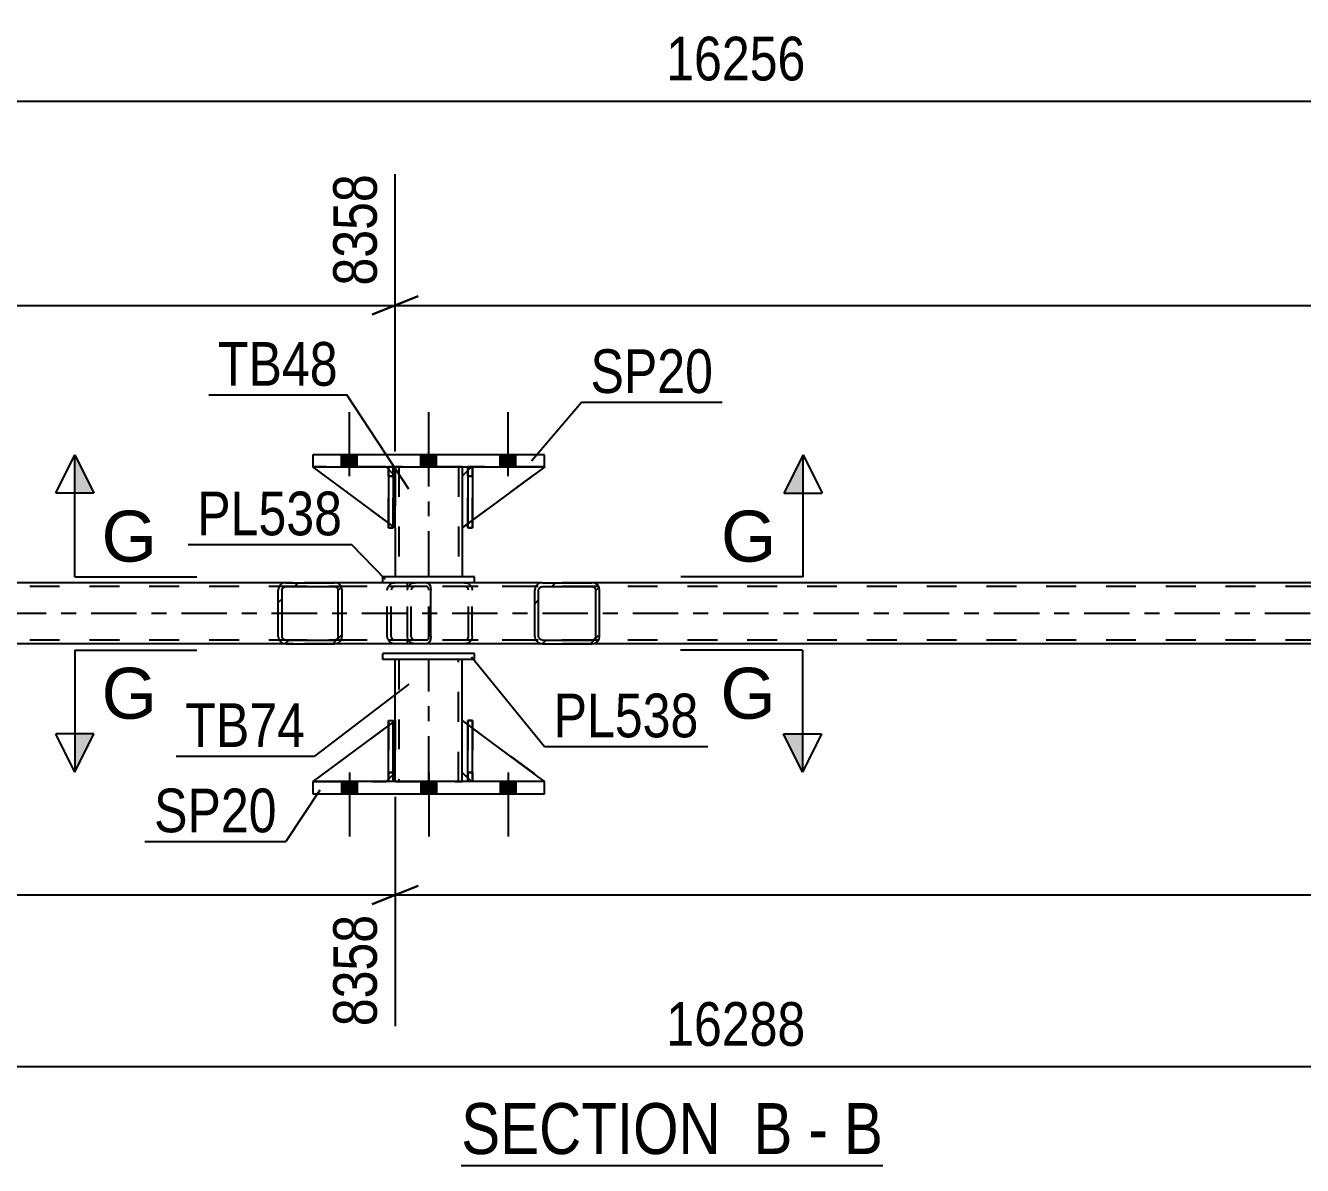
# Model space of a CAD drawing. Header units: millimetres. Extents: x 0 to 841, y 0 to 594.
# Drawn here: x 334.5 to 418.2, y 216.9 to 291.6 of the extents above; entities that cross this region are included whole.
import ezdxf

# ---------------------------------------------------------------- set-up
doc = ezdxf.new("R2010")
doc.units = ezdxf.units.MM
doc.linetypes.add('DXK_LINE_DOT2', pattern=[3.9198, 1.9599, -1.9599])
doc.linetypes.add('DXK_LINE_DOT3', pattern=[5.9187, 2.979, -0.9799, 0.9799, -0.9799])
doc.styles.add('Arial', font='ARIAL.TTF', dxfattribs={"height": 0.2})
doc.styles.add('Arial Narrow', font='ARIALN.TTF', dxfattribs={"height": 0.2})

# ---------------------------------------------------------------- blocks, each defined once
blk = doc.blocks.new('Unknown-318894806-12 - 2738')
at = {"color": 6, "linetype": 'Continuous'}
blk.add_line((363.043, 216.868), (390.69, 216.868), dxfattribs=at)
at = {"color": 0, "linetype": 'Continuous'}
for points in [[(381.151, 217.618), (381.151, 221.118), (363.043, 221.118), (363.043, 217.618)], [(384.758, 217.618), (384.758, 221.118), (382.201, 221.118), (382.201, 217.618)], [(387.083, 217.618), (387.083, 221.118), (385.808, 221.118), (385.808, 217.618)], [(390.69, 217.618), (390.69, 221.118), (388.133, 221.118), (388.133, 217.618)]]:
    blk.add_wipeout(points, dxfattribs=at)
at = {"color": 7, "linetype": 'Continuous', "style": 'Arial Narrow'}
for s, height, p in [('SECTION ', 3.3405, (363.043, 217.618)), ('B', 3.34, (382.201, 217.618)), ('B', 3.34, (388.133, 217.618)), ('-', 3.34, (385.808, 217.618))]:
    blk.add_text(s, height=height, dxfattribs=at).set_placement(p)
blk = doc.blocks.new('Bolt-318894806-2811 - 2738')
at = {"linetype": 'Continuous'}
for points in [[(355.192, 262.684), (356.232, 262.684), (356.232, 263.484), (355.192, 263.484)], [(355.192, 262.684), (356.232, 262.684), (356.232, 263.484), (355.192, 263.484)], [(355.192, 262.684), (356.232, 262.684), (356.232, 263.484), (355.192, 263.484)], [(360.392, 262.684), (361.432, 262.684), (361.432, 263.484), (360.392, 263.484)], [(360.392, 262.684), (361.432, 262.684), (361.432, 263.484), (360.392, 263.484)], [(365.592, 262.684), (366.632, 262.684), (366.632, 263.484), (365.592, 263.484)], [(365.592, 262.684), (366.632, 262.684), (366.632, 263.484), (365.592, 263.484)], [(365.592, 262.684), (366.632, 262.684), (366.632, 263.484), (365.592, 263.484)]]:
    blk.add_hatch(color=1, dxfattribs=at).paths.add_polyline_path(points)
at = {"color": 1, "linetype": 'Continuous'}
for p, q in [((355.712, 262.084), (355.712, 266.284)), ((355.712, 262.084), (355.712, 266.284)), ((355.712, 262.084), (355.712, 266.284)), ((360.912, 262.084), (360.912, 266.284)), ((360.912, 262.084), (360.912, 266.284)), ((366.112, 262.084), (366.112, 266.284)), ((366.112, 262.084), (366.112, 266.284)), ((366.112, 262.084), (366.112, 266.284)), ((355.192, 262.684), (355.192, 263.484)), ((355.192, 262.684), (355.192, 263.484)), ((355.192, 262.684), (355.192, 263.484)), ((356.232, 262.684), (356.232, 263.484)), ((356.232, 262.684), (356.232, 263.484)), ((356.232, 262.684), (356.232, 263.484)), ((360.392, 262.684), (360.392, 263.484)), ((360.392, 262.684), (360.392, 263.484)), ((361.432, 262.684), (361.432, 263.484)), ((361.432, 262.684), (361.432, 263.484)), ((365.592, 262.684), (365.592, 263.484)), ((365.592, 262.684), (365.592, 263.484)), ((365.592, 262.684), (365.592, 263.484)), ((366.632, 262.684), (366.632, 263.484)), ((366.632, 262.684), (366.632, 263.484)), ((366.632, 262.684), (366.632, 263.484))]:
    blk.add_line(p, q, dxfattribs=at)
blk = doc.blocks.new('Bolt-318894806-2812 - 2738')
at = {"linetype": 'Continuous'}
for points in [[(356.232, 242.044), (355.192, 242.044), (355.192, 241.244), (356.232, 241.244)], [(356.232, 242.044), (355.192, 242.044), (355.192, 241.244), (356.232, 241.244)], [(356.232, 242.044), (355.192, 242.044), (355.192, 241.244), (356.232, 241.244)], [(361.432, 242.044), (360.392, 242.044), (360.392, 241.244), (361.432, 241.244)], [(361.432, 242.044), (360.392, 242.044), (360.392, 241.244), (361.432, 241.244)], [(366.632, 242.044), (365.592, 242.044), (365.592, 241.244), (366.632, 241.244)], [(366.632, 242.044), (365.592, 242.044), (365.592, 241.244), (366.632, 241.244)], [(366.632, 242.044), (365.592, 242.044), (365.592, 241.244), (366.632, 241.244)]]:
    blk.add_hatch(color=1, dxfattribs=at).paths.add_polyline_path(points)
at = {"color": 1, "linetype": 'Continuous'}
for p, q in [((355.192, 242.044), (355.192, 241.244)), ((355.192, 242.044), (355.192, 241.244)), ((355.192, 242.044), (355.192, 241.244)), ((355.712, 242.644), (355.712, 238.444)), ((355.712, 242.644), (355.712, 238.444)), ((355.712, 242.644), (355.712, 238.444)), ((356.232, 242.044), (356.232, 241.244)), ((356.232, 242.044), (356.232, 241.244)), ((356.232, 242.044), (356.232, 241.244)), ((360.392, 242.044), (360.392, 241.244)), ((360.392, 242.044), (360.392, 241.244)), ((360.912, 242.644), (360.912, 238.444)), ((360.912, 242.644), (360.912, 238.444)), ((361.432, 242.044), (361.432, 241.244)), ((361.432, 242.044), (361.432, 241.244)), ((365.592, 242.044), (365.592, 241.244)), ((365.592, 242.044), (365.592, 241.244)), ((365.592, 242.044), (365.592, 241.244)), ((366.112, 242.644), (366.112, 238.444)), ((366.112, 242.644), (366.112, 238.444)), ((366.112, 242.644), (366.112, 238.444)), ((366.632, 242.044), (366.632, 241.244)), ((366.632, 242.044), (366.632, 241.244)), ((366.632, 242.044), (366.632, 241.244))]:
    blk.add_line(p, q, dxfattribs=at)
blk = doc.blocks.new('Part-318894806-2857 - 2738')
at = {"linetype": 'Continuous'}
h = blk.add_hatch(dxfattribs=at)
h.set_pattern_fill('', scale=0.7, style=0, pattern_type=0)
h.set_pattern_definition([(45, (372.0783, 254.7881), (-1.57154, 1.57154), [])])
h.paths.add_polyline_path([(372.117, 254.604), (372.078, 254.788), (371.968, 254.944), (371.802, 255.048), (371.606, 255.084), (368.371, 255.084), (368.176, 255.048), (368.01, 254.944), (367.899, 254.788), (367.86, 254.604), (367.86, 251.564), (367.899, 251.381), (368.01, 251.225), (368.176, 251.121), (368.371, 251.084), (371.606, 251.084), (371.802, 251.121), (371.968, 251.225), (372.078, 251.381), (372.117, 251.564)])
h.paths.add_polyline_path([(371.842, 251.473), (371.787, 251.395), (371.704, 251.343), (371.606, 251.324), (368.371, 251.324), (368.273, 251.343), (368.191, 251.395), (368.135, 251.473), (368.116, 251.564), (368.116, 254.604), (368.135, 254.696), (368.191, 254.774), (368.273, 254.826), (368.371, 254.844), (371.606, 254.844), (371.704, 254.826), (371.787, 254.774), (371.842, 254.696), (371.862, 254.604), (371.862, 251.564)])
at = {"color": 7, "linetype": 'DXK_LINE_DOT2'}
for p, q in [((359.511, 254.604), (359.55, 254.788)), ((359.511, 251.564), (359.511, 254.604)), ((359.786, 254.696), (359.767, 254.604)), ((359.767, 251.564), (359.767, 254.604)), ((359.842, 254.774), (359.786, 254.696)), ((359.827, 255.048), (360.022, 255.084)), ((359.924, 254.826), (359.842, 254.774)), ((360.022, 254.844), (359.924, 254.826)), ((360.788, 255.084), (360.022, 255.084)), ((371.606, 254.844), (360.022, 254.844)), ((363.257, 255.084), (363.453, 255.048)), ((363.355, 254.826), (363.257, 254.844)), ((363.438, 254.774), (363.355, 254.826)), ((363.493, 254.696), (363.438, 254.774)), ((363.513, 254.604), (363.493, 254.696)), ((363.513, 251.564), (363.513, 254.604)), ((363.729, 254.788), (363.768, 254.604)), ((363.768, 251.564), (363.768, 254.604)), ((371.606, 255.084), (368.371, 255.084)), ((359.55, 251.381), (359.511, 251.564)), ((359.767, 251.564), (359.786, 251.473)), ((359.786, 251.473), (359.842, 251.395)), ((359.842, 251.395), (359.924, 251.343)), ((359.924, 251.343), (360.022, 251.324)), ((371.606, 251.324), (360.022, 251.324)), ((363.257, 251.324), (363.355, 251.343)), ((363.355, 251.343), (363.438, 251.395)), ((363.438, 251.395), (363.493, 251.473)), ((363.493, 251.473), (363.513, 251.564)), ((363.768, 251.564), (363.729, 251.381)), ((360.022, 251.084), (359.827, 251.121)), ((360.788, 251.084), (360.022, 251.084)), ((363.453, 251.121), (363.257, 251.084)), ((368.371, 251.084), (371.606, 251.084))]:
    blk.add_line(p, q, dxfattribs=at)
at = {"color": 2, "linetype": 'Continuous'}
for p, q in [((368.371, 255.084), (360.788, 255.084)), ((367.899, 254.788), (367.86, 254.604)), ((367.86, 251.564), (367.86, 254.604)), ((368.116, 254.604), (368.135, 254.696)), ((368.116, 251.564), (368.116, 254.604)), ((368.135, 254.696), (368.191, 254.774)), ((368.371, 255.084), (368.176, 255.048)), ((368.191, 254.774), (368.273, 254.826)), ((368.273, 254.826), (368.371, 254.844)), ((368.371, 255.084), (371.606, 255.084)), ((368.371, 254.844), (371.606, 254.844)), ((371.802, 255.048), (371.606, 255.084)), ((371.606, 254.844), (371.704, 254.826)), ((371.704, 254.826), (371.787, 254.774)), ((371.787, 254.774), (371.842, 254.696)), ((371.842, 254.696), (371.862, 254.604)), ((371.862, 251.564), (371.862, 254.604)), ((372.117, 254.604), (372.078, 254.788)), ((372.117, 251.564), (372.117, 254.604)), ((367.86, 251.564), (367.899, 251.381)), ((368.135, 251.473), (368.116, 251.564)), ((368.191, 251.395), (368.135, 251.473)), ((368.273, 251.343), (368.191, 251.395)), ((368.371, 251.324), (368.273, 251.343)), ((368.371, 251.324), (371.606, 251.324)), ((371.704, 251.343), (371.606, 251.324)), ((371.787, 251.395), (371.704, 251.343)), ((371.842, 251.473), (371.787, 251.395)), ((371.862, 251.564), (371.842, 251.473)), ((372.078, 251.381), (372.117, 251.564)), ((368.371, 251.084), (360.788, 251.084)), ((368.176, 251.121), (368.371, 251.084)), ((368.371, 251.084), (371.606, 251.084)), ((371.606, 251.084), (371.802, 251.121))]:
    blk.add_line(p, q, dxfattribs=at)
at = {"color": 7, "linetype": 'DXK_LINE_DOT2'}
for centre, start, end in [((360.003, 254.584), 110.75834, 155.68007), ((363.277, 254.584), 24.31993, 69.24166), ((360.003, 251.585), 204.31993, 249.24166), ((363.277, 251.585), 290.75834, 335.68007)]:
    blk.add_arc(centre, 0.496, start, end, dxfattribs=at)
at = {"color": 2, "linetype": 'Continuous'}
for centre, start, end in [((368.352, 254.584), 110.75831, 155.68004), ((371.626, 254.584), 24.31996, 69.24168), ((368.352, 251.585), 204.31996, 249.24168), ((371.626, 251.585), 290.75831, 335.68004)]:
    blk.add_arc(centre, 0.496, start, end, dxfattribs=at)
blk = doc.blocks.new('Part-318894806-2862 - 2738')
at = {"color": 7, "linetype": 'DXK_LINE_DOT2'}
for p, q in [((673.82, 254.844), (96.11, 254.844)), ((371.606, 255.084), (351.546, 255.084)), ((673.82, 251.324), (96.11, 251.324)), ((371.606, 251.084), (351.546, 251.084))]:
    blk.add_line(p, q, dxfattribs=at)
at = {"color": 2, "linetype": 'Continuous'}
for p, q in [((351.546, 255.084), (286.472, 255.084)), ((436.681, 255.084), (371.606, 255.084)), ((351.546, 251.084), (286.472, 251.084)), ((436.681, 251.084), (371.606, 251.084))]:
    blk.add_line(p, q, dxfattribs=at)
at = {"color": 7, "linetype": 'DXK_LINE_DOT3'}
blk.add_line((96.11, 253.084), (673.574, 253.084), dxfattribs=at)
blk = doc.blocks.new('Part-318894806-2911 - 2738')
at = {"color": 2, "linetype": 'Continuous'}
for p, q in [((363.913, 255.484), (357.913, 255.484)), ((357.913, 255.084), (357.913, 255.484)), ((363.913, 255.084), (363.913, 255.484))]:
    blk.add_line(p, q, dxfattribs=at)
at = {"color": 7, "linetype": 'DXK_LINE_DOT2'}
blk.add_line((363.913, 255.084), (357.913, 255.084), dxfattribs=at)
blk = doc.blocks.new('Part-318894806-2939 - 2738')
at = {"color": 2, "linetype": 'Continuous'}
for p, q in [((358.712, 262.684), (358.712, 262.084)), ((363.112, 262.684), (363.112, 262.084)), ((358.712, 258.684), (358.712, 255.484)), ((363.112, 258.684), (363.112, 255.484))]:
    blk.add_line(p, q, dxfattribs=at)
at = {"color": 7, "linetype": 'DXK_LINE_DOT2'}
for p, q in [((363.112, 262.684), (358.712, 262.684)), ((358.712, 262.084), (358.712, 258.684)), ((358.952, 262.684), (358.952, 255.484)), ((362.872, 262.684), (362.872, 255.484)), ((363.112, 262.084), (363.112, 258.684)), ((363.112, 255.484), (358.712, 255.484))]:
    blk.add_line(p, q, dxfattribs=at)
at = {"color": 7, "linetype": 'DXK_LINE_DOT3'}
blk.add_line((360.912, 255.484), (360.912, 262.684), dxfattribs=at)
blk = doc.blocks.new('Part-318894806-2941 - 2738')
at = {"color": 7, "linetype": 'DXK_LINE_DOT2'}
for p, q in [((358.266, 262.084), (358.266, 262.684)), ((358.266, 262.684), (358.266, 262.684)), ((358.266, 262.684), (358.266, 258.684)), ((358.586, 262.684), (358.266, 262.684)), ((358.266, 258.684), (358.266, 262.084)), ((358.266, 262.084), (358.586, 262.084)), ((358.586, 262.084), (358.586, 262.684)), ((358.586, 258.684), (358.586, 262.684)), ((358.586, 262.084), (358.586, 258.684)), ((358.266, 258.684), (358.586, 258.684))]:
    blk.add_line(p, q, dxfattribs=at)
blk = doc.blocks.new('Part-318894806-2942 - 2738')
at = {"color": 7, "linetype": 'DXK_LINE_DOT2'}
for p, q in [((363.466, 262.084), (363.466, 262.684)), ((363.466, 262.684), (363.466, 262.684)), ((363.466, 262.684), (363.466, 258.684)), ((363.786, 262.684), (363.466, 262.684)), ((363.466, 258.684), (363.466, 262.084)), ((363.466, 262.084), (363.786, 262.084)), ((363.786, 262.084), (363.786, 262.684)), ((363.786, 258.684), (363.786, 262.684)), ((363.786, 262.084), (363.786, 258.684)), ((363.466, 258.684), (363.786, 258.684))]:
    blk.add_line(p, q, dxfattribs=at)
blk = doc.blocks.new('Part-318894806-2947 - 2738')
at = {"color": 2, "linetype": 'Continuous'}
for p, q in [((353.312, 242.044), (353.312, 241.244)), ((368.512, 242.044), (353.312, 242.044)), ((368.512, 241.244), (368.512, 242.044)), ((353.312, 241.244), (368.512, 241.244))]:
    blk.add_line(p, q, dxfattribs=at)
blk = doc.blocks.new('Part-318894806-2952 - 2738')
at = {"color": 2, "linetype": 'Continuous'}
for p, q in [((368.512, 263.484), (353.312, 263.484)), ((353.312, 263.484), (353.312, 262.684)), ((368.512, 262.684), (368.512, 263.484)), ((353.312, 262.684), (368.512, 262.684))]:
    blk.add_line(p, q, dxfattribs=at)
blk = doc.blocks.new('Part-318894806-2957 - 2738')
at = {"color": 2, "linetype": 'Continuous'}
for p, q in [((358.712, 246.044), (358.712, 250.044)), ((363.112, 246.044), (363.112, 250.044)), ((358.712, 242.044), (358.712, 242.644)), ((363.112, 242.044), (363.112, 242.644))]:
    blk.add_line(p, q, dxfattribs=at)
at = {"color": 7, "linetype": 'DXK_LINE_DOT2'}
for p, q in [((363.112, 250.044), (358.712, 250.044)), ((358.952, 250.044), (358.952, 242.044)), ((362.872, 242.044), (362.872, 250.044)), ((358.712, 242.644), (358.712, 246.044)), ((363.112, 242.644), (363.112, 246.044)), ((358.712, 242.044), (363.112, 242.044))]:
    blk.add_line(p, q, dxfattribs=at)
at = {"color": 7, "linetype": 'DXK_LINE_DOT3'}
blk.add_line((360.912, 242.044), (360.912, 250.044), dxfattribs=at)
blk = doc.blocks.new('Part-318894806-2962 - 2738')
at = {"color": 2, "linetype": 'Continuous'}
for p, q in [((363.913, 250.444), (357.913, 250.444)), ((357.913, 250.044), (357.913, 250.444)), ((363.913, 250.044), (363.913, 250.444)), ((363.913, 250.044), (357.913, 250.044))]:
    blk.add_line(p, q, dxfattribs=at)
blk = doc.blocks.new('Part-318894806-2973 - 2738')
at = {"linetype": 'Continuous'}
h = blk.add_hatch(dxfattribs=at)
h.set_pattern_fill('', scale=0.7, style=0, pattern_type=0)
h.set_pattern_definition([(45, (355.1951, 254.7881), (-1.57154, 1.57154), [])])
h.paths.add_polyline_path([(355.233, 254.604), (355.195, 254.788), (355.086, 254.944), (354.923, 255.048), (354.731, 255.084), (351.546, 255.084), (351.354, 255.048), (351.191, 254.944), (351.082, 254.788), (351.044, 254.604), (351.044, 251.564), (351.082, 251.381), (351.191, 251.225), (351.354, 251.121), (351.546, 251.084), (354.731, 251.084), (354.923, 251.121), (355.086, 251.225), (355.195, 251.381), (355.233, 251.564)])
h.paths.add_polyline_path([(354.963, 251.473), (354.908, 251.395), (354.827, 251.343), (354.731, 251.324), (351.546, 251.324), (351.45, 251.343), (351.369, 251.395), (351.314, 251.473), (351.295, 251.564), (351.295, 254.604), (351.314, 254.696), (351.369, 254.774), (351.45, 254.826), (351.546, 254.844), (354.731, 254.844), (354.827, 254.826), (354.908, 254.774), (354.963, 254.696), (354.982, 254.604), (354.982, 251.564)])
at = {"color": 2, "linetype": 'Continuous'}
for p, q in [((351.082, 254.788), (351.044, 254.604)), ((351.044, 251.564), (351.044, 254.604)), ((351.295, 254.604), (351.314, 254.696)), ((351.295, 251.564), (351.295, 254.604)), ((351.314, 254.696), (351.369, 254.774)), ((351.546, 255.084), (351.354, 255.048)), ((351.369, 254.774), (351.45, 254.826)), ((351.45, 254.826), (351.546, 254.844)), ((351.546, 255.084), (354.731, 255.084)), ((351.546, 254.844), (354.731, 254.844)), ((360.788, 255.084), (354.731, 255.084)), ((354.923, 255.048), (354.731, 255.084)), ((354.731, 254.844), (354.827, 254.826)), ((354.827, 254.826), (354.908, 254.774)), ((354.908, 254.774), (354.963, 254.696)), ((354.963, 254.696), (354.982, 254.604)), ((354.982, 251.564), (354.982, 254.604)), ((355.233, 254.604), (355.195, 254.788)), ((355.233, 251.564), (355.233, 254.604)), ((360.788, 255.084), (360.891, 255.048)), ((360.891, 255.048), (360.979, 254.944)), ((360.979, 254.944), (361.038, 254.788)), ((361.038, 254.788), (361.058, 254.604)), ((361.058, 251.564), (361.058, 254.604)), ((351.044, 251.564), (351.082, 251.381)), ((351.314, 251.473), (351.295, 251.564)), ((351.369, 251.395), (351.314, 251.473)), ((351.45, 251.343), (351.369, 251.395)), ((351.546, 251.324), (351.45, 251.343)), ((351.546, 251.324), (354.731, 251.324)), ((354.827, 251.343), (354.731, 251.324)), ((354.908, 251.395), (354.827, 251.343)), ((354.963, 251.473), (354.908, 251.395)), ((354.982, 251.564), (354.963, 251.473)), ((355.195, 251.381), (355.233, 251.564)), ((360.979, 251.225), (360.891, 251.121)), ((361.038, 251.381), (360.979, 251.225)), ((361.058, 251.564), (361.038, 251.381)), ((351.354, 251.121), (351.546, 251.084)), ((351.546, 251.084), (354.731, 251.084)), ((354.731, 251.084), (354.923, 251.121)), ((360.788, 251.084), (354.731, 251.084)), ((360.891, 251.121), (360.788, 251.084))]:
    blk.add_line(p, q, dxfattribs=at)
at = {"color": 7, "linetype": 'DXK_LINE_DOT2'}
for p, q in [((354.731, 255.084), (351.546, 255.084)), ((360.788, 254.844), (351.546, 254.844)), ((358.194, 254.604), (358.232, 254.788)), ((358.194, 251.564), (358.194, 254.604)), ((358.464, 254.696), (358.445, 254.604)), ((358.445, 251.564), (358.445, 254.604)), ((358.519, 254.774), (358.464, 254.696)), ((358.504, 255.048), (358.696, 255.084)), ((358.6, 254.826), (358.519, 254.774)), ((358.696, 254.844), (358.6, 254.826)), ((359.511, 254.844), (359.511, 255.084)), ((360.839, 254.826), (360.788, 254.844)), ((360.883, 254.774), (360.839, 254.826)), ((360.913, 254.696), (360.883, 254.774)), ((360.923, 254.604), (360.913, 254.696)), ((360.923, 251.564), (360.923, 254.604)), ((360.788, 251.324), (351.546, 251.324)), ((358.232, 251.381), (358.194, 251.564)), ((358.445, 251.564), (358.464, 251.473)), ((358.464, 251.473), (358.519, 251.395)), ((358.519, 251.395), (358.54, 251.381)), ((358.54, 251.381), (358.6, 251.343)), ((358.6, 251.343), (358.696, 251.324)), ((359.511, 251.084), (359.511, 251.324)), ((360.788, 251.324), (360.839, 251.343)), ((360.839, 251.343), (360.883, 251.395)), ((360.883, 251.395), (360.913, 251.473)), ((360.913, 251.473), (360.923, 251.564)), ((354.731, 251.084), (351.546, 251.084)), ((358.696, 251.084), (358.504, 251.121))]:
    blk.add_line(p, q, dxfattribs=at)
at = {"color": 2, "linetype": 'Continuous'}
for centre, start, end in [((351.532, 254.589), 111.19411, 156.1506), ((354.745, 254.589), 23.8494, 68.80589), ((351.532, 251.58), 203.8494, 248.80589), ((354.745, 251.58), 291.19411, 336.1506)]:
    blk.add_arc(centre, 0.492, start, end, dxfattribs=at)
at = {"color": 7, "linetype": 'DXK_LINE_DOT2'}
for centre, start, end in [((358.682, 254.589), 111.19409, 156.15058), ((358.682, 251.58), 203.84942, 248.80591)]:
    blk.add_arc(centre, 0.492, start, end, dxfattribs=at)
blk = doc.blocks.new('Part-318894806-2992 - 2738')
at = {"color": 2, "linetype": 'Continuous'}
for p, q in [((363.466, 262.438), (363.113, 262.084)), ((363.113, 262.084), (363.113, 258.684)), ((368.513, 262.684), (363.786, 259.183)), ((363.466, 258.946), (363.113, 258.684))]:
    blk.add_line(p, q, dxfattribs=at)
at = {"color": 7, "linetype": 'DXK_LINE_DOT2'}
for p, q in [((363.713, 262.684), (363.466, 262.438)), ((368.513, 262.684), (363.713, 262.684)), ((363.786, 259.183), (363.466, 258.946))]:
    blk.add_line(p, q, dxfattribs=at)
blk = doc.blocks.new('Part-318894806-2993 - 2738')
at = {"color": 7, "linetype": 'DXK_LINE_DOT2'}
for p, q in [((363.713, 262.685), (363.113, 262.085)), ((363.113, 258.685), (368.513, 262.685)), ((363.113, 262.085), (363.113, 258.685)), ((368.513, 262.685), (363.713, 262.685))]:
    blk.add_line(p, q, dxfattribs=at)
blk = doc.blocks.new('Part-318894806-2994 - 2738')
at = {"color": 2, "linetype": 'Continuous'}
for p, q in [((358.266, 259.015), (353.313, 262.684)), ((358.266, 262.531), (358.112, 262.684)), ((358.712, 262.084), (358.586, 262.211)), ((358.712, 262.084), (358.712, 262.084)), ((358.712, 258.684), (358.712, 262.084)), ((358.586, 258.778), (358.712, 258.684)), ((358.712, 258.684), (358.712, 258.684))]:
    blk.add_line(p, q, dxfattribs=at)
at = {"color": 7, "linetype": 'DXK_LINE_DOT2'}
for p, q in [((358.112, 262.684), (353.313, 262.684)), ((358.112, 262.684), (358.712, 262.084)), ((358.586, 262.211), (358.266, 262.531)), ((358.712, 262.084), (358.712, 258.684)), ((358.586, 258.778), (358.266, 259.015))]:
    blk.add_line(p, q, dxfattribs=at)
blk = doc.blocks.new('Part-318894806-2995 - 2738')
at = {"color": 7, "linetype": 'DXK_LINE_DOT2'}
for p, q in [((358.712, 258.684), (353.313, 262.684)), ((353.313, 262.684), (358.112, 262.684)), ((358.112, 262.684), (358.712, 262.084)), ((358.712, 262.084), (358.112, 262.684)), ((358.712, 262.084), (358.712, 258.684)), ((358.712, 262.084), (358.712, 262.084)), ((358.712, 262.084), (358.712, 258.684))]:
    blk.add_line(p, q, dxfattribs=at)
blk = doc.blocks.new('Part-318894806-2996 - 2738')
at = {"color": 2, "linetype": 'Continuous'}
for p, q in [((358.586, 262.684), (358.266, 262.684)), ((358.266, 262.684), (358.266, 258.684)), ((358.586, 262.684), (358.586, 262.684)), ((358.586, 262.684), (358.586, 258.684)), ((358.586, 258.684), (358.266, 258.684))]:
    blk.add_line(p, q, dxfattribs=at)
at = {"color": 7, "linetype": 'DXK_LINE_DOT2'}
for p, q in [((358.266, 262.084), (358.266, 262.684)), ((358.586, 262.084), (358.266, 262.084)), ((358.266, 262.084), (358.266, 258.684)), ((358.586, 262.084), (358.586, 262.684)), ((358.586, 262.684), (358.586, 262.684)), ((358.586, 258.684), (358.586, 262.084))]:
    blk.add_line(p, q, dxfattribs=at)
blk = doc.blocks.new('Part-318894806-2997 - 2738')
at = {"color": 2, "linetype": 'Continuous'}
for p, q in [((363.786, 262.684), (363.466, 262.684)), ((363.466, 262.684), (363.466, 258.684)), ((363.786, 262.684), (363.786, 262.684)), ((363.786, 262.684), (363.786, 258.684)), ((363.786, 258.684), (363.466, 258.684))]:
    blk.add_line(p, q, dxfattribs=at)
at = {"color": 7, "linetype": 'DXK_LINE_DOT2'}
for p, q in [((363.466, 262.084), (363.466, 262.684)), ((363.786, 262.084), (363.466, 262.084)), ((363.466, 262.084), (363.466, 258.684)), ((363.786, 262.084), (363.786, 262.684)), ((363.786, 262.684), (363.786, 262.684)), ((363.786, 258.684), (363.786, 262.084))]:
    blk.add_line(p, q, dxfattribs=at)
blk = doc.blocks.new('Part-318894806-3018 - 2738')
at = {"color": 2, "linetype": 'Continuous'}
for p, q in [((363.113, 242.644), (363.113, 246.044)), ((363.466, 245.782), (363.113, 246.044)), ((368.512, 242.044), (363.786, 245.545)), ((363.466, 242.291), (363.113, 242.644))]:
    blk.add_line(p, q, dxfattribs=at)
at = {"color": 7, "linetype": 'DXK_LINE_DOT2'}
for p, q in [((363.786, 245.545), (363.466, 245.782)), ((363.713, 242.044), (363.466, 242.291)), ((368.513, 242.044), (363.713, 242.044)), ((368.512, 242.044), (368.513, 242.044)), ((368.513, 242.044), (368.512, 242.044))]:
    blk.add_line(p, q, dxfattribs=at)
blk = doc.blocks.new('Part-318894806-3019 - 2738')
at = {"color": 7, "linetype": 'DXK_LINE_DOT2'}
for p, q in [((363.113, 242.644), (363.113, 246.044)), ((363.113, 246.044), (368.513, 242.044)), ((363.713, 242.044), (363.113, 242.644)), ((368.513, 242.044), (363.713, 242.044))]:
    blk.add_line(p, q, dxfattribs=at)
blk = doc.blocks.new('Part-318894806-3021 - 2738')
at = {"color": 2, "linetype": 'Continuous'}
for p, q in [((358.266, 245.714), (353.313, 242.044)), ((358.712, 246.044), (358.586, 245.951)), ((358.712, 242.644), (358.712, 246.044)), ((358.266, 242.198), (358.112, 242.044)), ((358.712, 242.644), (358.586, 242.518)), ((358.712, 242.644), (358.712, 242.644))]:
    blk.add_line(p, q, dxfattribs=at)
at = {"color": 7, "linetype": 'DXK_LINE_DOT2'}
for p, q in [((358.586, 245.951), (358.266, 245.714)), ((358.712, 242.644), (358.712, 246.044)), ((353.313, 242.044), (358.112, 242.044)), ((358.712, 242.644), (358.112, 242.044)), ((358.586, 242.518), (358.266, 242.198))]:
    blk.add_line(p, q, dxfattribs=at)
blk = doc.blocks.new('Part-318894806-3022 - 2738')
at = {"color": 7, "linetype": 'DXK_LINE_DOT2'}
for p, q in [((358.712, 246.044), (353.313, 242.044)), ((358.712, 242.644), (358.712, 246.044)), ((358.712, 246.044), (358.712, 242.644)), ((353.313, 242.044), (358.112, 242.044)), ((358.112, 242.044), (358.712, 242.644)), ((358.712, 242.644), (358.112, 242.044)), ((358.712, 242.644), (358.712, 242.644))]:
    blk.add_line(p, q, dxfattribs=at)
blk = doc.blocks.new('Part-318894806-3023 - 2738')
at = {"color": 2, "linetype": 'Continuous'}
for p, q in [((358.266, 242.044), (358.266, 246.044)), ((358.266, 246.044), (358.586, 246.044)), ((358.586, 242.044), (358.586, 246.044)), ((358.266, 242.044), (358.266, 242.044)), ((358.586, 242.044), (358.266, 242.044))]:
    blk.add_line(p, q, dxfattribs=at)
at = {"color": 7, "linetype": 'DXK_LINE_DOT2'}
for p, q in [((358.266, 246.044), (358.266, 242.644)), ((358.586, 242.644), (358.586, 246.044)), ((358.266, 242.644), (358.266, 242.044)), ((358.266, 242.644), (358.586, 242.644)), ((358.586, 242.044), (358.586, 242.644)), ((358.586, 242.044), (358.586, 242.044))]:
    blk.add_line(p, q, dxfattribs=at)
blk = doc.blocks.new('Part-318894806-3024 - 2738')
at = {"color": 2, "linetype": 'Continuous'}
for p, q in [((363.466, 242.044), (363.466, 246.044)), ((363.466, 246.044), (363.786, 246.044)), ((363.786, 242.044), (363.786, 246.044)), ((363.466, 242.044), (363.466, 242.044)), ((363.786, 242.044), (363.466, 242.044))]:
    blk.add_line(p, q, dxfattribs=at)
at = {"color": 7, "linetype": 'DXK_LINE_DOT2'}
for p, q in [((363.466, 246.044), (363.466, 242.644)), ((363.786, 242.644), (363.786, 246.044)), ((363.466, 242.644), (363.466, 242.044)), ((363.466, 242.644), (363.786, 242.644)), ((363.786, 242.044), (363.786, 242.644)), ((363.786, 242.044), (363.786, 242.044))]:
    blk.add_line(p, q, dxfattribs=at)
blk = doc.blocks.new('Part-318894806-3025 - 2738')
at = {"color": 7, "linetype": 'DXK_LINE_DOT2'}
for p, q in [((358.266, 246.044), (358.586, 246.044)), ((358.266, 242.644), (358.266, 246.044)), ((358.266, 246.044), (358.266, 242.044)), ((358.586, 246.044), (358.586, 242.644)), ((358.586, 242.044), (358.586, 245.95)), ((358.586, 242.644), (358.266, 242.644)), ((358.266, 242.044), (358.266, 242.644)), ((358.586, 242.044), (358.266, 242.044)), ((358.586, 242.644), (358.586, 242.044)), ((358.586, 242.044), (358.586, 242.044))]:
    blk.add_line(p, q, dxfattribs=at)
blk = doc.blocks.new('Part-318894806-3026 - 2738')
at = {"color": 7, "linetype": 'DXK_LINE_DOT2'}
for p, q in [((363.786, 246.044), (363.466, 246.044)), ((363.466, 242.644), (363.466, 246.044)), ((363.466, 246.044), (363.466, 242.044)), ((363.786, 246.044), (363.786, 242.644)), ((363.786, 242.044), (363.786, 246.044)), ((363.786, 242.644), (363.466, 242.644)), ((363.466, 242.044), (363.466, 242.644)), ((363.786, 242.044), (363.466, 242.044)), ((363.786, 242.644), (363.786, 242.044)), ((363.786, 242.044), (363.786, 242.044))]:
    blk.add_line(p, q, dxfattribs=at)
blk = doc.blocks.new('StraightDimension-318894806-11336 - 2738')
at = {"color": 7, "linetype": 'Continuous'}
for p, q in [((358.712, 263.684), (358.712, 281.892)), ((360.212, 273.879), (357.212, 272.679)), ((358.712, 273.279), (528.981, 273.279))]:
    blk.add_line(p, q, dxfattribs=at)
blk = doc.blocks.new('StraightDimension-318894806-3030 - 2738')
at = {"color": 7, "linetype": 'Continuous'}
blk.add_line((86.85, 223.367), (675.243, 223.367), dxfattribs=at)
at = {"color": 0}
blk.add_wipeout([(386.217, 224.117), (386.217, 228.317), (375.876, 228.317), (375.876, 224.117)], dxfattribs=at)
at = {"color": 3, "style": 'Arial Narrow'}
blk.add_text('16288', height=2.8633, dxfattribs=at).set_placement((376.476, 224.717))
blk = doc.blocks.new('StraightDimension-318894806-7267 - 2738')
at = {"color": 7, "linetype": 'Continuous'}
blk.add_line((87.49, 286.681), (674.611, 286.681), dxfattribs=at)
at = {"color": 0}
blk.add_wipeout([(386.221, 287.431), (386.221, 291.631), (375.88, 291.631), (375.88, 287.431)], dxfattribs=at)
at = {"color": 3, "style": 'Arial Narrow'}
blk.add_text('16256', height=2.8633, dxfattribs=at).set_placement((376.48, 288.031))
blk = doc.blocks.new('StraightDimension-318894806-11254 - 2738')
at = {"color": 7, "linetype": 'Continuous'}
for p, q in [((358.712, 241.044), (358.712, 226.004)), ((360.212, 235.216), (357.212, 234.016)), ((358.712, 234.616), (528.981, 234.616))]:
    blk.add_line(p, q, dxfattribs=at)
blk = doc.blocks.new('StraightDimension-318894806-11255 - 2738')
at = {"color": 7, "linetype": 'Continuous'}
for p, q in [((358.712, 241.044), (358.712, 226.004)), ((188.444, 234.616), (358.712, 234.616)), ((357.212, 234.016), (360.212, 235.216))]:
    blk.add_line(p, q, dxfattribs=at)
at = {"color": 0, "linetype": 'Continuous'}
blk.add_wipeout([(358.112, 233.916), (353.912, 233.916), (353.912, 225.404), (358.112, 225.404)], dxfattribs=at)
at = {"color": 3, "linetype": 'Continuous', "style": 'Arial Narrow'}
blk.add_text('8358', height=2.8633, rotation=90.00021, dxfattribs=at).set_placement((357.512, 226.004))
blk = doc.blocks.new('StraightDimension-318894806-11337 - 2738')
at = {"color": 7, "linetype": 'Continuous'}
for p, q in [((358.712, 263.684), (358.712, 281.892)), ((357.212, 272.679), (360.212, 273.879)), ((188.444, 273.279), (358.712, 273.279))]:
    blk.add_line(p, q, dxfattribs=at)
at = {"color": 0, "linetype": 'Continuous'}
blk.add_wipeout([(358.112, 282.492), (353.912, 282.492), (353.912, 273.979), (358.112, 273.979)], dxfattribs=at)
at = {"color": 3, "linetype": 'Continuous', "style": 'Arial Narrow'}
blk.add_text('8358', height=2.8633, rotation=90.00021, dxfattribs=at).set_placement((357.512, 274.579))
blk = doc.blocks.new('Mark-318894806-2935 - 2738')
at = {"color": 30, "linetype": 'Continuous'}
for p in [(346.498, 267.407), (359.604, 261.234)]:
    blk.add_line(p, (355.553, 267.407), dxfattribs=at)
at = {"color": 0}
blk.add_wipeout([(354.953, 268.007), (354.953, 271.007), (347.098, 271.007), (347.098, 268.007)], dxfattribs=at)
blk.add_wipeout([(354.953, 268.007), (354.953, 271.007), (347.098, 271.007), (347.098, 268.007)], dxfattribs=at)
at = {"color": 3, "style": 'Arial Narrow'}
blk.add_text('TB48', height=2.8633, dxfattribs=at).set_placement((347.098, 268.007))
blk = doc.blocks.new('Mark-318894806-2907 - 2738')
at = {"color": 30, "linetype": 'Continuous'}
for p in [(345.14, 257.599), (358.081, 255.291)]:
    blk.add_line(p, (355.844, 257.599), dxfattribs=at)
at = {"color": 0}
blk.add_wipeout([(355.244, 258.199), (355.244, 261.199), (345.74, 261.199), (345.74, 258.199)], dxfattribs=at)
blk.add_wipeout([(355.244, 258.199), (355.244, 261.199), (345.74, 261.199), (345.74, 258.199)], dxfattribs=at)
at = {"color": 3, "style": 'Arial Narrow'}
blk.add_text('PL538', height=2.8633, dxfattribs=at).set_placement((345.74, 258.199))
blk = doc.blocks.new('Mark-318894806-2943 - 2738')
at = {"color": 30, "linetype": 'Continuous'}
for p in [(353.774, 241.492), (342.311, 238.121)]:
    blk.add_line(p, (351.55, 238.121), dxfattribs=at)
at = {"color": 0}
blk.add_wipeout([(350.95, 238.721), (350.95, 241.721), (342.911, 241.721), (342.911, 238.721)], dxfattribs=at)
blk.add_wipeout([(350.95, 238.721), (350.95, 241.721), (342.911, 241.721), (342.911, 238.721)], dxfattribs=at)
at = {"color": 3, "style": 'Arial Narrow'}
blk.add_text('SP20', height=2.8633, dxfattribs=at).set_placement((342.911, 238.721))
blk = doc.blocks.new('Mark-318894806-2948 - 2738')
at = {"color": 30, "linetype": 'Continuous'}
for p, q in [((367.654, 263.084), (370.919, 266.93)), ((370.919, 266.93), (380.158, 266.93))]:
    blk.add_line(p, q, dxfattribs=at)
at = {"color": 0}
blk.add_wipeout([(379.558, 267.53), (379.558, 270.53), (371.519, 270.53), (371.519, 267.53)], dxfattribs=at)
blk.add_wipeout([(379.558, 267.53), (379.558, 270.53), (371.519, 270.53), (371.519, 267.53)], dxfattribs=at)
at = {"color": 3, "style": 'Arial Narrow'}
blk.add_text('SP20', height=2.8633, dxfattribs=at).set_placement((371.519, 267.53))
blk = doc.blocks.new('Mark-318894806-2953 - 2738')
at = {"color": 30, "linetype": 'Continuous'}
for p in [(359.604, 248.433), (344.359, 243.716)]:
    blk.add_line(p, (353.414, 243.716), dxfattribs=at)
at = {"color": 0}
blk.add_wipeout([(352.814, 244.316), (352.814, 247.316), (344.959, 247.316), (344.959, 244.316)], dxfattribs=at)
blk.add_wipeout([(352.814, 244.316), (352.814, 247.316), (344.959, 247.316), (344.959, 244.316)], dxfattribs=at)
at = {"color": 3, "style": 'Arial Narrow'}
blk.add_text('TB74', height=2.8633, dxfattribs=at).set_placement((344.959, 244.316))
blk = doc.blocks.new('Mark-318894806-2958 - 2738')
at = {"color": 30, "linetype": 'Continuous'}
for p, q in [((363.714, 250.237), (368.502, 244.35)), ((368.502, 244.35), (379.206, 244.35))]:
    blk.add_line(p, q, dxfattribs=at)
at = {"color": 0}
blk.add_wipeout([(378.606, 244.95), (378.606, 247.95), (369.102, 247.95), (369.102, 244.95)], dxfattribs=at)
blk.add_wipeout([(378.606, 244.95), (378.606, 247.95), (369.102, 247.95), (369.102, 244.95)], dxfattribs=at)
at = {"color": 3, "style": 'Arial Narrow'}
blk.add_text('PL538', height=2.8633, dxfattribs=at).set_placement((369.102, 244.95))
blk = doc.blocks.new('SectionMark-318894806-3186 - 2738')
at = {"linetype": 'Continuous'}
for points in [[(338.962, 260.971), (337.712, 260.971), (337.712, 263.471)], [(385.449, 260.971), (384.199, 260.971), (385.449, 263.471)]]:
    blk.add_hatch(color=6, dxfattribs=at).paths.add_polyline_path(points)
at = {"color": 6, "linetype": 'Continuous'}
for p, q in [((336.462, 260.971), (337.712, 263.471)), ((337.712, 255.471), (337.712, 263.471)), ((337.712, 263.471), (338.962, 260.971)), ((385.449, 263.471), (384.199, 260.971)), ((385.449, 255.471), (385.449, 263.471)), ((385.449, 263.471), (386.699, 260.971)), ((338.962, 260.971), (336.462, 260.971)), ((384.199, 260.971), (386.699, 260.971)), ((337.712, 255.471), (345.712, 255.471)), ((385.449, 255.471), (377.449, 255.471))]:
    blk.add_line(p, q, dxfattribs=at)
at = {"color": 0, "linetype": 'Continuous'}
for points in [[(343.092, 256.471), (343.092, 259.971), (339.462, 259.971), (339.462, 256.471)], [(383.699, 256.471), (383.699, 259.971), (380.069, 259.971), (380.069, 256.471)]]:
    blk.add_wipeout(points, dxfattribs=at)
at = {"color": 3, "linetype": 'Continuous', "style": 'Arial'}
for p in [(339.462, 256.471), (380.069, 256.471)]:
    blk.add_text('G', height=3.343, dxfattribs=at).set_placement(p)
blk = doc.blocks.new('SectionMark-318894806-3190 - 2738')
at = {"linetype": 'Continuous'}
for points in [[(337.717, 245.167), (338.967, 245.167), (337.717, 242.667)], [(384.162, 245.167), (385.412, 245.167), (385.412, 242.667)]]:
    blk.add_hatch(color=6, dxfattribs=at).paths.add_polyline_path(points)
at = {"color": 6, "linetype": 'Continuous'}
for p, q in [((337.717, 250.667), (345.717, 250.667)), ((337.717, 250.667), (337.717, 242.667)), ((385.412, 250.667), (377.412, 250.667)), ((385.412, 250.667), (385.412, 242.667)), ((337.717, 242.667), (336.467, 245.167)), ((338.967, 245.167), (336.467, 245.167)), ((337.717, 242.667), (338.967, 245.167)), ((384.162, 245.167), (386.662, 245.167)), ((385.412, 242.667), (384.162, 245.167)), ((386.662, 245.167), (385.412, 242.667))]:
    blk.add_line(p, q, dxfattribs=at)
at = {"color": 0, "linetype": 'Continuous'}
for points in [[(343.097, 246.167), (343.097, 249.667), (339.467, 249.667), (339.467, 246.167)], [(383.662, 246.167), (383.662, 249.667), (380.032, 249.667), (380.032, 246.167)]]:
    blk.add_wipeout(points, dxfattribs=at)
at = {"color": 3, "linetype": 'Continuous', "style": 'Arial'}
for p in [(339.467, 246.167), (380.032, 246.167)]:
    blk.add_text('G', height=3.343, dxfattribs=at).set_placement(p)

msp = doc.modelspace()

# ---------------------------------------------------------------- block references
for name in ['Bolt-318894806-2811 - 2738', 'Part-318894806-2952 - 2738', 'Part-318894806-2994 - 2738', 'Part-318894806-2995 - 2738', 'Part-318894806-2941 - 2738', 'Part-318894806-2996 - 2738', 'Part-318894806-2939 - 2738', 'Part-318894806-2993 - 2738', 'Part-318894806-2992 - 2738', 'Part-318894806-2942 - 2738', 'Part-318894806-2997 - 2738', 'Part-318894806-2911 - 2738', 'Part-318894806-2862 - 2738', 'Part-318894806-2973 - 2738', 'Part-318894806-2857 - 2738', 'Part-318894806-2962 - 2738', 'Part-318894806-2957 - 2738', 'Part-318894806-3021 - 2738', 'Part-318894806-3022 - 2738', 'Part-318894806-3023 - 2738', 'Part-318894806-3025 - 2738', 'Part-318894806-3018 - 2738', 'Part-318894806-3019 - 2738', 'Part-318894806-3024 - 2738', 'Part-318894806-3026 - 2738', 'Part-318894806-2947 - 2738', 'Bolt-318894806-2812 - 2738', 'Unknown-318894806-12 - 2738']:
    msp.add_blockref(name, (0, 0))

# ---------------------------------------------------------------- next in the draw order: block references
for name in ['StraightDimension-318894806-11336 - 2738', 'StraightDimension-318894806-3030 - 2738']:
    msp.add_blockref(name, (0, 0))

# ---------------------------------------------------------------- next in the draw order: block references
for name in ['StraightDimension-318894806-7267 - 2738', 'Mark-318894806-2958 - 2738', 'Mark-318894806-2953 - 2738', 'StraightDimension-318894806-11254 - 2738']:
    msp.add_blockref(name, (0, 0))

# ---------------------------------------------------------------- next in the draw order: block references
for name in ['StraightDimension-318894806-11337 - 2738', 'Mark-318894806-2948 - 2738', 'SectionMark-318894806-3190 - 2738', 'StraightDimension-318894806-11255 - 2738']:
    msp.add_blockref(name, (0, 0))

# ---------------------------------------------------------------- next in the draw order: block references
for name in ['Mark-318894806-2935 - 2738', 'Mark-318894806-2943 - 2738']:
    msp.add_blockref(name, (0, 0))

# ---------------------------------------------------------------- next in the draw order: block references
msp.add_blockref('Mark-318894806-2907 - 2738', (0, 0))

# ---------------------------------------------------------------- next in the draw order: block references
msp.add_blockref('SectionMark-318894806-3186 - 2738', (0, 0))

doc.saveas('drawing.dxf')
